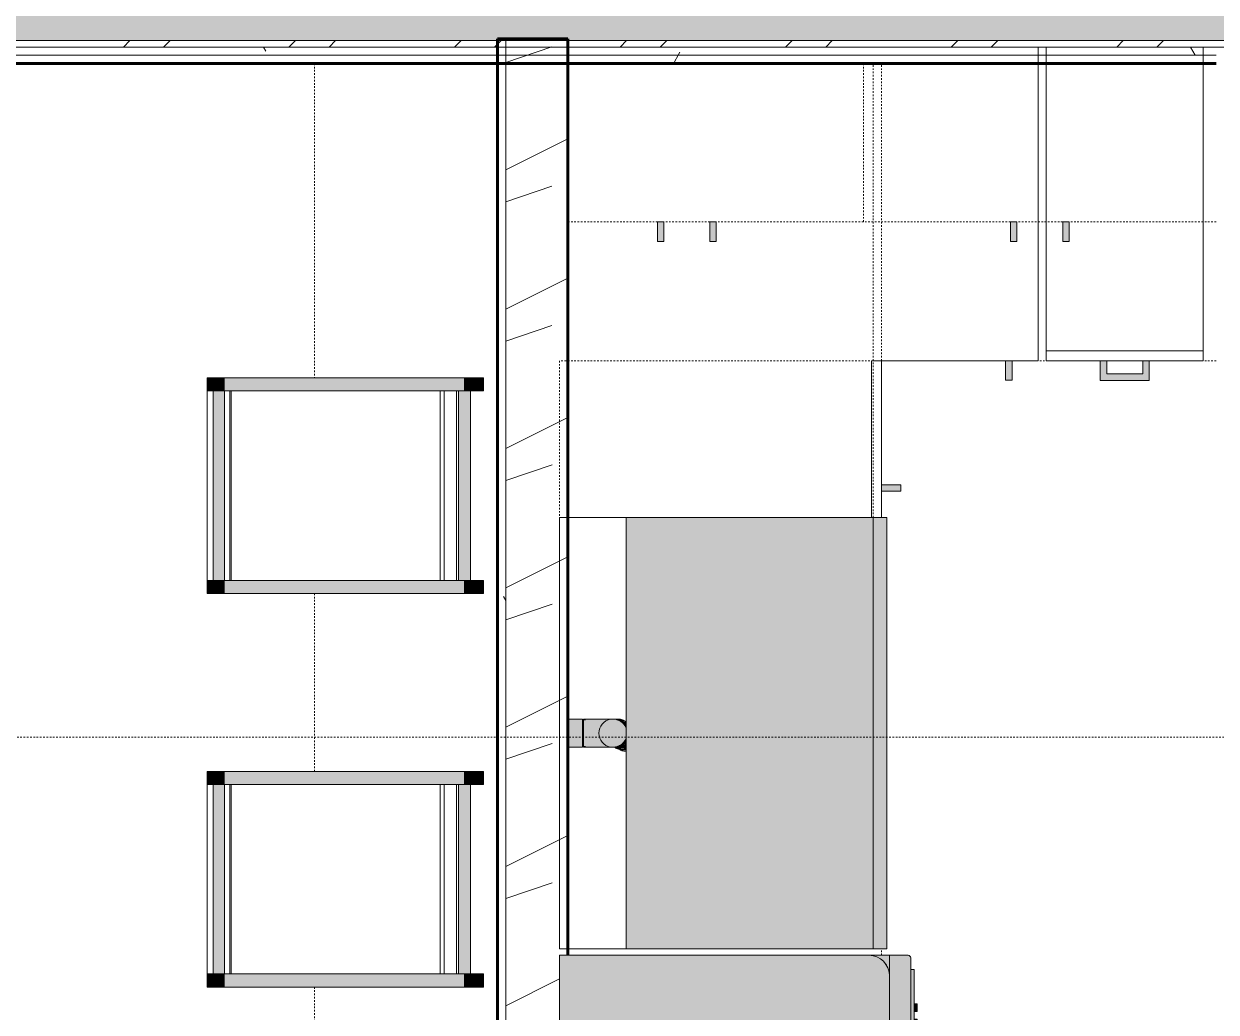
# Model space of a CAD drawing. Header units: inches. Extents: x -4169 to -1846, y 9706 to 12377.
# Drawn here: x -3646.6 to -3555.3, y 11049.3 to 11125 of the extents above; entities that cross this region are included whole.
import ezdxf

# ---------------------------------------------------------------- set-up
doc = ezdxf.new("R2010")
doc.units = ezdxf.units.IN
doc.header["$MEASUREMENT"] = 0
doc.linetypes.add('Aligning Line 1_8_', pattern=[0.25, 0.125, -0.125])
doc.linetypes.add('Dash', pattern=[0.25, 0.125, -0.125])
for name, color, linetype, lineweight in [('0-1', 7, 'Continuous', 5), ('0-2', 50, 'Continuous', 18), ('A-GENM-1', 11, 'Continuous', 9), ('A-GENM-2', 250, 'Continuous', 9), ('A-WALL', 113, 'Continuous', 18), ('A-WALL-4', 10, 'Continuous', 60), ('A-WALL-5', 50, 'Continuous', 18), ('A-WALL-PATT-1', 250, 'Continuous', 9), ('A-WALL-PATT-2', 253, 'Continuous', 9), ('A-WALL-PATT-4', 111, 'Continuous', 9), ('G-ANNO-SYMB', 111, 'Aligning Line 1_8_', 9), ('I-FURN-1', 250, 'Continuous', 9), ('I-FURN-2', 9, 'Continuous', 9), ('I-WALL-3', 2, 'Continuous', 60), ('P-SANR-FIXT-2', 250, 'Continuous', 9), ('P-SANR-FIXT-3', 55, 'Continuous', 9), ('Q-CASE-1', 9, 'Continuous', 9), ('Q-CASE-3', 250, 'Continuous', 9), ('Q-CASE-4', 250, 'Dash', 9), ('Q-CASE-5', 254, 'Continuous', 9), ('Q-CASE-HDLN-1', 250, 'Dash', 9), ('Q-SPCQ-1', 250, 'Continuous', 9), ('Q-SPCQ-2', 55, 'Continuous', 9)]:
    doc.layers.add(name, color=color, linetype=linetype, lineweight=lineweight)
pattern_1 = [(0, (0, 0), (20.48, 5.12), [0.845, -14.515, 0.845, -14.515, -81.92]), (0, (0, 0), (20.48, 5.12), [-30.72, 0.845, -29.875, 0.845, -14.515, -35.84]), (0, (0, 0), (20.48, 5.12), [-76.8, 0.845, -9.395, 0.845, -24.755]), (120, (7.68, 2.56), (-14.67405, 15.1762003), [0.845, -14.515, 0.845, -14.515, -81.92]), (120, (7.68, 2.56), (-14.67405, 15.1762003), [-30.72, 0.845, -29.875, 0.845, -14.515, -35.84]), (120, (7.68, 2.56), (-14.67405, 15.1762003), [-76.8, 0.845, -9.395, 0.845, -24.755]), (240, (10.24, 12.8), (-5.80595, -20.2962003), [0.845, -14.515, 0.845, -14.515, -81.92]), (240, (10.24, 12.8), (-5.80595, -20.2962003), [-30.72, 0.845, -29.875, 0.845, -14.515, -35.84]), (240, (10.24, 12.8), (-5.80595, -20.2962003), [-76.8, 0.845, -9.395, 0.845, -24.755])]

# ---------------------------------------------------------------- blocks, each defined once
blk = doc.blocks.new('OD_CW_Countertop - OD_CW_Countertop-2605733-ENLARGED RCP - 2ND FLOOR PLAN')
at = {"layer": 'Q-CASE-HDLN-1'}
for p, q in [((0.738, 24), (0.738, -19.375)), ((14.111, 24), (0.738, 24)), ((43.233, 24), (30.611, 24)), ((73.354, 24), (59.733, 24)), ((113.913, 24), (89.854, 24)), ((0.738, -19.375), (10.288, -19.375)), ((10.787, -19.375), (13.538, -19.375)), ((14.038, -19.375), (21.663, -19.375)), ((45.663, -19.375), (46.163, -19.375)), ((79.163, -19.375), (81.174, -19.375)), ((81.663, -19.375), (113.913, -19.375))]:
    blk.add_line(p, q, dxfattribs=at)
blk = doc.blocks.new('OD_CW_Countertop - OD_CW_Countertop-2386725-ENLARGED RCP - 2ND FLOOR PLAN')
at = {"layer": 'Q-CASE-HDLN-1'}
for p, q in [((0.738, -22.75), (0.738, 0)), ((0.738, 0), (10.238, 0)), ((10.726, 0), (14.113, 0)), ((44.113, 0), (49.238, 0)), ((49.737, 0), (52.488, 0)), ((52.988, 0), (59.738, 0)), ((60.226, 0), (70.363, 0)), ((70.363, 0), (70.363, -22.75))]:
    blk.add_line(p, q, dxfattribs=at)
blk = doc.blocks.new('Dishwasher_15404 - 34_ counter-547918-ENLARGED RCP - 2ND FLOOR PLAN')
at = {"layer": 'Q-SPCQ-2'}
for points in [[(0, 0), (23.675, 0), (24.083, 0.054), (24.463, 0.211), (24.833, 0.519), (25.039, 0.787), (25.196, 1.167), (25.25, 1.575), (25.25, 22.425), (25.167, 22.905), (24.982, 23.287), (24.74, 23.576), (24.463, 23.789), (24.083, 23.946), (23.675, 24), (0, 24), (0, 3.668)], [(25.25, 0), (26.729, 0.007), (26.817, 0.058), (26.875, 0.197), (26.853, 23.856), (26.817, 23.942), (26.678, 24), (25.25, 24), (25.25, 0.424)], [(27.125, 21.391), (27.125, 22.907), (26.875, 22.907), (26.875, 21.391)], [(26.875, 20.186), (27.125, 20.186), (27.125, 21.391), (26.875, 21.391), (26.875, 20.222)], [(27.125, 3.814), (27.125, 20.186), (26.875, 20.186), (26.875, 3.814)], [(27.125, 19.693), (27.375, 19.693), (27.375, 20.284), (27.125, 20.284), (27.125, 20.186)], [(27.375, 18.512), (27.375, 19.103), (27.125, 19.103), (27.125, 18.512)], [(27.375, 17.331), (27.375, 17.922), (27.125, 17.922), (27.125, 17.331)], [(27.375, 16.15), (27.375, 16.741), (27.125, 16.741), (27.125, 16.15)], [(27.375, 5.808), (27.375, 6.793), (27.125, 6.793), (27.125, 5.808)], [(27.125, 4.824), (27.375, 4.824), (27.375, 5.808), (27.125, 5.808), (27.125, 4.858)], [(26.875, 2.609), (27.125, 2.609), (27.125, 3.814), (26.875, 3.814), (26.875, 2.63)], [(27.125, 1.093), (27.125, 2.609), (26.875, 2.609), (26.875, 1.093)]]:
    blk.add_hatch(color=256, dxfattribs=at).paths.add_polyline_path(points, flags=0)
h = blk.add_hatch(color=256, dxfattribs=at)
h.paths.add_polyline_path([(24.74, 0), (25.25, 0), (25.25, 1.575), (25.196, 1.167), (24.962, 0.667), (24.74, 0.424), (24.463, 0.211), (24.083, 0.054), (23.675, 0), (24.566, 0)], flags=0)
h.paths.add_polyline_path([(25.25, 22.425), (25.25, 24), (23.675, 24), (24.083, 23.946), (24.479, 23.776), (24.833, 23.481), (25.039, 23.213), (25.217, 22.746)], flags=0)
h = blk.add_hatch(color=256, dxfattribs=at)
h.paths.add_polyline_path([(25.065, 0.851), (25.12, 0.947), (25.085, 0.898)], flags=0)
h.paths.add_polyline_path([(25.201, 1.205), (25.217, 1.254), (25.205, 1.233)], flags=0)
h.paths.add_polyline_path([(25.004, 23.258), (24.962, 23.333), (24.982, 23.287)], flags=0)
at = {"layer": 'Q-SPCQ-1'}
for p, q in [((0, 24), (23.675, 24)), ((0, 0), (0, 24)), ((23.675, 24), (25.25, 24)), ((25.25, 24), (26.678, 24)), ((25.25, 24), (25.25, 22.425)), ((26.875, 23.803), (26.875, 0.197)), ((26.875, 22.907), (27.125, 22.907)), ((27.125, 21.391), (27.125, 22.907)), ((25.25, 22.425), (25.25, 1.575)), ((27.125, 20.186), (27.125, 21.391)), ((27.125, 20.284), (27.375, 20.284)), ((27.125, 3.814), (27.125, 20.186)), ((27.375, 19.693), (27.375, 20.284)), ((27.125, 19.693), (27.375, 19.693)), ((27.125, 19.103), (27.375, 19.103)), ((27.125, 18.512), (27.375, 18.512)), ((27.375, 18.512), (27.375, 19.103)), ((27.125, 17.922), (27.375, 17.922)), ((27.375, 17.331), (27.375, 17.922)), ((27.125, 17.331), (27.375, 17.331)), ((27.125, 16.741), (27.375, 16.741)), ((27.375, 16.15), (27.375, 16.741)), ((27.125, 16.15), (27.375, 16.15)), ((27.125, 6.793), (27.375, 6.793)), ((27.375, 5.808), (27.375, 6.793)), ((27.375, 4.824), (27.375, 5.808)), ((27.375, 4.824), (27.125, 4.824)), ((27.125, 2.609), (27.125, 3.814)), ((27.125, 1.093), (27.125, 2.609)), ((25.25, 1.575), (25.25, 0)), ((26.875, 1.093), (27.125, 1.093)), ((23.675, 0), (0, 0)), ((25.25, 0), (23.675, 0)), ((26.678, 0), (25.25, 0))]:
    blk.add_line(p, q, dxfattribs=at)
for centre, radius, start, end in [((23.675, 22.425), 1.575, 360, 90), ((26.678, 23.803), 0.197, 360, 90), ((23.675, 22.425), 1.575, 32.07702, 42.33591), ((23.675, 22.425), 1.575, 17.81823, 27.52661), ((23.675, 22.425), 1.575, 360, 13.64245), ((23.675, 1.575), 1.575, 270, 360), ((23.675, 1.575), 1.575, 332.47339, 342.18177), ((23.675, 1.575), 1.575, 346.35755, 360), ((23.675, 1.575), 1.575, 317.66409, 327.92298), ((26.678, 0.197), 0.197, 270, 360), ((26.678, 0.197), 0.197, 285, 345)]:
    blk.add_arc(centre, radius, start, end, dxfattribs=at)
blk = doc.blocks.new('Bar_Stool_6722_1_ - Bar_Stool_6722_1_-1229311-ENLARGED RCP - 2ND FLOOR PLAN')
at = {"layer": 'I-FURN-2'}
for points in [[(1, 20.135), (1, 21.133), (0, 21.133), (0, 20.135)], [(16.5, 21.133), (15.5, 21.133), (15.5, 20.135), (16.5, 20.135)], [(1, 20.135), (0, 20.135), (0, 19.692), (1, 19.692), (1, 19.886)], [(16.5, 19.692), (16.5, 20.135), (15.5, 20.135), (15.5, 19.692), (16, 19.692)], [(1, 19.692), (0, 19.692), (0, 1.299), (1, 1.299), (1, 17.827)], [(16.5, 19.692), (15.5, 19.692), (15.5, 1.299), (16.5, 1.299), (16.5, 17.827)], [(1, 1.299), (0, 1.299), (0, 0.75), (1, 0.754), (1, 0.941)], [(16.5, 0.754), (16.5, 1.299), (15.5, 1.299), (15.5, 0.75), (16.5, 0.75)], [(1, 0.46), (1, 0.75), (0, 0.75), (0, 0), (1, 0)], [(16.5, 0.46), (16.5, 0.75), (15.5, 0.75), (15.5, 0), (16.5, 0)]]:
    blk.add_hatch(color=256, dxfattribs=at).paths.add_polyline_path(points, flags=0)
h = blk.add_hatch(color=256, dxfattribs=at)
h.paths.add_polyline_path([(8.949, 20.135), (1, 20.135), (1, 19.223), (8.949, 19.223)], flags=0)
h.paths.add_polyline_path([(15.5, 20.135), (8.949, 20.135), (8.949, 19.223), (15.5, 19.223), (15.5, 19.692)], flags=0)
h = blk.add_hatch(color=256, dxfattribs=at)
h.paths.add_polyline_path([(8.949, 1.305), (1, 1.299), (1, 0.46), (8.949, 0.46), (8.949, 0.754)], flags=0)
h.paths.add_polyline_path([(15.5, 0.75), (15.5, 1.305), (8.949, 1.299), (8.949, 0.46), (15.5, 0.46)], flags=0)
at = {"layer": 'I-FURN-1'}
for p, q in [((1, 21.133), (0, 21.133)), ((0, 21.133), (0, 20.135)), ((1, 20.135), (1, 21.133)), ((16.5, 21.133), (15.5, 21.133)), ((15.5, 21.133), (15.5, 20.135)), ((16.5, 20.135), (16.5, 21.133)), ((0, 20.135), (0, 19.692)), ((0, 20.135), (1, 20.135)), ((15.5, 20.135), (1, 20.135)), ((1, 19.692), (1, 20.135)), ((15.5, 20.135), (15.5, 19.692)), ((15.5, 20.135), (16.5, 20.135)), ((16.5, 19.692), (16.5, 20.135)), ((0, 19.692), (0, 1.299)), ((0, 19.692), (1, 19.692)), ((1, 1.299), (1, 19.692)), ((1, 19.223), (15.5, 19.223)), ((15.5, 19.692), (15.5, 1.299)), ((15.5, 19.692), (16.5, 19.692)), ((16.5, 1.299), (16.5, 19.692)), ((1, 19.066), (15.5, 19.066)), ((1, 18.132), (15.5, 18.132)), ((1, 17.827), (15.5, 17.827)), ((1, 1.827), (15.5, 1.827)), ((0, 1.299), (1, 1.299)), ((0, 1.299), (0, 0.75)), ((1, 1.73), (15.5, 1.73)), ((15.5, 1.305), (1, 1.305)), ((1, 0.75), (1, 1.299)), ((15.5, 1.299), (16.5, 1.299)), ((15.5, 1.299), (15.5, 0.75)), ((16.5, 0.75), (16.5, 1.299)), ((0, 0.75), (0, 0)), ((0, 0.75), (1, 0.75)), ((1, 0), (1, 0.75)), ((1, 0.46), (15.5, 0.46)), ((15.5, 0.75), (15.5, 0)), ((15.5, 0.75), (16.5, 0.75)), ((16.5, 0), (15.5, 0)), ((16.5, 0), (16.5, 0.75)), ((1, 0), (0, 0)), ((1, 0), (15.5, 0))]:
    blk.add_line(p, q, dxfattribs=at)
blk = doc.blocks.new('300 Series Wall Hung Cabinet_302 - 27_ X 36_-2605031-ENLARGED RCP - 2ND FLOOR PLAN')
at = {"layer": 'Q-CASE-1'}
for points in [[(-2.25, 14.687), (-2.25, 13.188), (-1.762, 13.188), (-1.762, 14.687)], [(1.75, 14.687), (1.75, 13.188), (2.238, 13.188), (2.238, 14.687)]]:
    blk.add_hatch(color=256, dxfattribs=at).paths.add_polyline_path(points, flags=0)
at = {"layer": 'Q-CASE-3'}
for p, q in [((-1.762, 14.687), (-2.25, 14.687)), ((-2.25, 14.687), (-2.25, 13.188)), ((-1.762, 13.188), (-1.762, 14.687)), ((2.238, 14.687), (1.75, 14.687)), ((1.75, 14.687), (1.75, 13.188)), ((2.238, 13.188), (2.238, 14.687)), ((-2.25, 13.188), (-1.762, 13.188)), ((1.75, 13.188), (2.238, 13.188))]:
    blk.add_line(p, q, dxfattribs=at)
at = {"layer": 'Q-CASE-4'}
for p, q in [((-13.5, 13.188), (13.5, 13.188)), ((13.5, 13.188), (13.5, 1.063))]:
    blk.add_line(p, q, dxfattribs=at)
blk = doc.blocks.new('Base Cabinet 4 Drawer 254 - Base Cabinet 4 Drawer 254 12_-2556189-ENLARGED RCP - 2ND FLOOR PLAN')
at = {"layer": 'Q-CASE-5'}
blk.add_hatch(color=256, dxfattribs=at).paths.add_polyline_path([(1.387, -25.5), (2.613, -25.5), (2.613, -24), (2.113, -24), (2.113, -25.001), (-0.638, -25.001), (-0.638, -24), (-1.137, -24), (-1.137, -25.5)], flags=0)
at = {"layer": 'Q-CASE-3'}
for p, q in [((-5.262, -23.25), (-5.262, 0)), ((-5.262, 0), (6.738, 0)), ((6.738, 0), (6.738, -23.25)), ((-5.262, -23.25), (-5.262, -24)), ((6.738, -23.25), (-5.262, -23.25)), ((6.738, -24), (6.738, -23.25)), ((-5.262, -24), (6.738, -24)), ((-0.638, -24), (-1.137, -24)), ((-1.137, -25.5), (-1.137, -24)), ((-0.638, -25.001), (-0.638, -24)), ((2.113, -25.001), (2.113, -24)), ((2.113, -24), (2.613, -24)), ((2.613, -24), (2.613, -25.5)), ((2.613, -25.5), (-1.137, -25.5)), ((-0.638, -25.001), (2.113, -25.001))]:
    blk.add_line(p, q, dxfattribs=at)
blk = doc.blocks.new('Vanity Cabinet-Double Door - 33_-2164608-ENLARGED RCP - 2ND FLOOR PLAN')
at = {"layer": 'Q-CASE-3'}
for p, q in [((-15.762, -24), (-15.762, 0)), ((-15.762, 0), (17.238, 0)), ((17.238, 0), (17.238, -24)), ((17.238, -24), (-15.762, -24))]:
    blk.add_line(p, q, dxfattribs=at)
blk = doc.blocks.new('Base Cabinet-Single Door - 12_-2213366-ENLARGED RCP - 2ND FLOOR PLAN')
at = {"layer": 'Q-CASE-4'}
for p, q in [((-5.262, 24), (-5.262, 0)), ((6.738, 24), (-5.262, 24)), ((6.738, 0), (6.738, 24)), ((-5.262, 0), (6.738, 0))]:
    blk.add_line(p, q, dxfattribs=at)
blk = doc.blocks.new('kitchen_faucet_14143 - kitchen_faucet_14143-V58-ENLARGED RCP - 2ND FLOOR PLAN')
at = {"layer": 'A-GENM-1'}
for points in [[(-0.667, 1.327), (-1.009, 1.327), (-0.982, 1.209), (-0.531, 1.209), (-0.635, 1.299)], [(-0.39, 1.209), (-1.009, 1.182), (-1.004, 0.963), (-0.895, 1.021), (-0.246, 1.05), (-0.212, 1.055), (-0.38, 1.2)], [(0, 1.083), (-0.371, 1.008), (-0.609, 0.886), (-0.794, 0.729), (-0.981, 0.438), (-1.009, 0.295), (-0.983, -0.432), (-0.899, -0.592), (-0.766, -0.766), (-0.541, -0.938), (-0.28, -1.046), (0, -1.083), (0.317, -1.031), (0.601, -0.892), (0.829, -0.684), (0.948, -0.517), (1.046, -0.28), (1.083, 0), (1.046, 0.28), (0.871, 0.628), (0.684, 0.828), (0.485, 0.961), (0.249, 1.05)], [(-0.541, 1.03), (-0.72, 1.001), (-1.009, 0.765), (-0.982, 0.65), (-0.821, 0.817), (-0.705, 0.911), (-0.533, 1.03)], [(-0.794, 0.963), (-1.009, 0.79), (-0.998, 0.774), (-0.795, 0.96)], [(-0.795, 1.021), (-0.967, 0.992), (-0.864, 0.917), (-0.775, 1.007), (-0.794, 1.021)], [(-0.626, 0.963), (-0.844, 0.789), (-0.806, 0.793), (-0.626, 0.963)], [(-0.574, 0.963), (-0.802, 0.777), (-0.676, 0.881), (-0.576, 0.956)], [(-0.55, 0.963), (-0.772, 0.79), (-0.671, 0.864), (-0.554, 0.954), (-0.551, 0.961)], [(-0.571, 0.915), (-0.73, 0.807), (-0.648, 0.856), (-0.585, 0.904)], [(-0.364, 1.03), (-0.393, 1.005), (-0.363, 1.03)], [(2.003, 1.083), (0, 1.083), (0.28, 1.046), (0.609, 0.886), (0.766, 0.766), (0.948, 0.517), (1.046, 0.28), (1.083, 0), (1.008, -0.371), (0.938, -0.541), (0.766, -0.766), (0.541, -0.938), (0.28, -1.046), (0, -1.083), (2.264, -1.083), (2.264, 1.083)], [(2.264, 1.024), (2.264, -1.024), (2.342, -1.024), (2.342, 1.024)], [(2.342, 1.083), (2.342, -1.083), (3.445, -1.083), (3.445, 1.083)], [(-1.009, -0.611), (-0.998, -0.774), (-0.665, -1.03), (-0.543, -1.008), (-1.008, -0.614)], [(-1.009, -0.765), (-0.986, -0.851), (-0.949, -0.833), (-1.008, -0.766)], [(-0.977, -0.591), (-1.008, -0.603), (-0.962, -0.666), (-0.474, -1.03), (-0.491, -1.007), (-0.966, -0.591)], [(-0.959, -0.591), (-0.962, -0.6), (-0.952, -0.616)], [(-0.945, -0.591), (-0.899, -0.663), (-0.93, -0.602), (-0.939, -0.591)], [(-0.903, -0.591), (-0.925, -0.618), (-0.883, -0.664), (-0.886, -0.627), (-0.9, -0.591)], [(-0.896, -0.596), (-0.87, -0.647), (-0.894, -0.599)]]:
    blk.add_hatch(color=256, dxfattribs=at).paths.add_polyline_path(points, flags=0)
h = blk.add_hatch(color=256, dxfattribs=at)
h.paths.add_polyline_path([(-0.508, 1.03), (-0.547, 1.004), (-0.558, 0.958), (-0.492, 1.03)], flags=0)
h.paths.add_polyline_path([(-0.751, 0.838), (-1.009, 0.591), (-0.956, 0.602), (-0.917, 0.66), (-0.768, 0.818), (-0.755, 0.833)], flags=0)
h = blk.add_hatch(color=256, dxfattribs=at)
h.paths.add_polyline_path([(-0.449, 1.03), (-0.492, 1.006), (-0.448, 1.03)], flags=0)
h.paths.add_polyline_path([(-0.804, 0.752), (-0.958, 0.591), (-0.938, 0.617), (-0.899, 0.663), (-0.806, 0.75)], flags=0)
h = blk.add_hatch(color=256, dxfattribs=at)
h.paths.add_polyline_path([(-0.441, 1.03), (-0.476, 0.965), (-0.421, 1.018), (-0.43, 1.03)], flags=0)
h.paths.add_polyline_path([(-0.759, 0.775), (-0.943, 0.591), (-0.926, 0.617), (-0.883, 0.664), (-0.771, 0.762)], flags=0)
h = blk.add_hatch(color=256, dxfattribs=at)
h.paths.add_polyline_path([(-0.402, 1.03), (-0.434, 1.002), (-0.409, 0.993), (-0.375, 1.03)], flags=0)
h.paths.add_polyline_path([(-0.785, 0.741), (-0.932, 0.591), (-0.896, 0.596), (-0.852, 0.66), (-0.785, 0.74)], flags=0)
h = blk.add_hatch(color=256, dxfattribs=at)
h.paths.add_polyline_path([(-1.009, 0.591), (-0.981, 0.438), (-0.938, 0.591), (-0.994, 0.591)], flags=0)
h.paths.add_polyline_path([(-1.009, -0.369), (-1.009, -0.591), (-0.915, -0.57), (-0.95, -0.511), (-1.008, -0.371)], flags=0)
h = blk.add_hatch(color=256, dxfattribs=at)
h.paths.add_polyline_path([(-0.946, -0.591), (-0.952, -0.616), (-0.92, -0.658), (-0.938, -0.615), (-0.945, -0.591)], flags=0)
h.paths.add_polyline_path([(-0.564, -0.931), (-0.509, -0.993), (-0.549, -0.944)], flags=0)
at = {"layer": 'A-GENM-2'}
for p, q in [((-1.018, 1.348), (-0.991, 1.326)), ((-0.413, 0.992), (-0.375, 1.008)), ((-0.055, 1.083), (-0.014, 1.082)), ((-0.041, 1.083), (0, 1.082)), ((0, 1.083), (2.264, 1.083)), ((2.101, 1.024), (2.342, 1.024)), ((2.264, -1.083), (2.264, 1.083)), ((2.342, 1.083), (3.445, 1.083)), ((2.342, 1.083), (2.342, -1.083)), ((3.445, -1.083), (3.445, 1.083)), ((-1.009, 0.591), (-0.9, 0.591)), ((-0.9, -0.591), (-1.009, -0.591)), ((-0.364, -1.013), (-0.395, -0.999)), ((2.264, -1.083), (0, -1.083)), ((2.342, -1.024), (2.101, -1.024)), ((3.445, -1.083), (2.342, -1.083))]:
    blk.add_line(p, q, dxfattribs=at)
at = {"layer": 'A-GENM-2', "flags": 128}
for points in [[(-0.688, 1.065), (-0.718, 1.064), (-0.749, 1.062), (-0.78, 1.059), (-0.81, 1.054), (-0.84, 1.048), (-0.87, 1.04), (-0.9, 1.031), (-0.929, 1.021), (-0.958, 1.01), (-0.987, 0.997), (-1.015, 0.983)], [(-1.008, 1.375), (-0.973, 1.378), (-0.937, 1.38), (-0.927, 1.38)], [(-1.008, 1.202), (-0.971, 1.215), (-0.933, 1.227), (-0.894, 1.237), (-0.856, 1.246), (-0.817, 1.252), (-0.777, 1.257), (-0.738, 1.26), (-0.699, 1.262), (-0.688, 1.262)], [(-1.003, 0.642), (-0.979, 0.676), (-0.955, 0.71), (-0.928, 0.742), (-0.901, 0.773), (-0.873, 0.802), (-0.843, 0.831), (-0.813, 0.858), (-0.781, 0.884), (-0.749, 0.908), (-0.716, 0.931), (-0.682, 0.952), (-0.647, 0.972), (-0.611, 0.991), (-0.575, 1.008), (-0.538, 1.023), (-0.5, 1.036), (-0.463, 1.048), (-0.424, 1.058), (-0.385, 1.067), (-0.346, 1.073), (-0.307, 1.078), (-0.268, 1.081), (-0.228, 1.083), (-0.218, 1.083)], [(-0.981, 0.858), (-0.95, 0.884), (-0.918, 0.908), (-0.884, 0.931), (-0.85, 0.952), (-0.815, 0.972), (-0.78, 0.991), (-0.743, 1.008), (-0.706, 1.023), (-0.669, 1.036), (-0.631, 1.048), (-0.593, 1.058), (-0.554, 1.067), (-0.515, 1.073), (-0.476, 1.078), (-0.436, 1.081), (-0.397, 1.083), (-0.386, 1.083)], [(-0.973, 0.607), (-0.951, 0.642), (-0.927, 0.676), (-0.902, 0.71), (-0.876, 0.742), (-0.849, 0.773), (-0.821, 0.802), (-0.791, 0.831), (-0.761, 0.858), (-0.729, 0.884), (-0.697, 0.908), (-0.664, 0.931), (-0.629, 0.952), (-0.595, 0.972), (-0.559, 0.991), (-0.523, 1.008), (-0.486, 1.023), (-0.448, 1.036), (-0.41, 1.048), (-0.372, 1.058), (-0.333, 1.067), (-0.294, 1.073), (-0.255, 1.078), (-0.216, 1.081), (-0.176, 1.083), (-0.166, 1.083)], [(-0.968, 1.001), (-0.952, 0.974), (-0.936, 0.947), (-0.922, 0.918), (-0.908, 0.888)], [(-0.958, 0.608), (-0.935, 0.643), (-0.911, 0.677), (-0.886, 0.71), (-0.859, 0.742), (-0.831, 0.773), (-0.803, 0.803), (-0.773, 0.831), (-0.742, 0.858), (-0.71, 0.884), (-0.677, 0.909), (-0.643, 0.931), (-0.608, 0.953), (-0.573, 0.973), (-0.537, 0.991), (-0.5, 1.008), (-0.463, 1.023), (-0.425, 1.036), (-0.386, 1.048), (-0.347, 1.058), (-0.308, 1.067), (-0.268, 1.073), (-0.229, 1.078), (-0.189, 1.081), (-0.149, 1.083), (-0.138, 1.083)], [(-0.943, 0.609), (-0.919, 0.644), (-0.894, 0.678), (-0.868, 0.712), (-0.84, 0.744), (-0.812, 0.774), (-0.782, 0.804), (-0.751, 0.833), (-0.719, 0.86), (-0.686, 0.885), (-0.652, 0.909), (-0.617, 0.932), (-0.581, 0.954), (-0.545, 0.973), (-0.507, 0.992), (-0.469, 1.008), (-0.431, 1.023), (-0.392, 1.037), (-0.352, 1.048), (-0.312, 1.058), (-0.272, 1.067), (-0.231, 1.073), (-0.19, 1.078), (-0.149, 1.081), (-0.108, 1.083), (-0.097, 1.083)], [(-0.927, 1.38), (-0.892, 1.379), (-0.856, 1.376), (-0.821, 1.372), (-0.786, 1.365), (-0.751, 1.357), (-0.716, 1.347), (-0.682, 1.335), (-0.648, 1.322), (-0.615, 1.307), (-0.583, 1.29), (-0.551, 1.272), (-0.519, 1.252), (-0.489, 1.231)], [(-0.911, 0.676), (-0.887, 0.71), (-0.86, 0.742), (-0.833, 0.773), (-0.805, 0.802), (-0.775, 0.831), (-0.745, 0.858), (-0.713, 0.884), (-0.681, 0.908), (-0.648, 0.931), (-0.614, 0.952), (-0.579, 0.972), (-0.543, 0.991), (-0.507, 1.008), (-0.474, 1.021)], [(-0.906, 0.609), (-0.882, 0.644), (-0.857, 0.679), (-0.831, 0.712), (-0.803, 0.744), (-0.774, 0.775), (-0.744, 0.804), (-0.713, 0.833), (-0.681, 0.86), (-0.647, 0.885), (-0.613, 0.91), (-0.578, 0.932), (-0.542, 0.954), (-0.505, 0.974), (-0.468, 0.992), (-0.43, 1.008), (-0.391, 1.023), (-0.352, 1.037), (-0.312, 1.048), (-0.272, 1.058), (-0.231, 1.067), (-0.19, 1.073), (-0.149, 1.078), (-0.108, 1.081), (-0.066, 1.083), (-0.055, 1.083)], [(-0.899, 0.598), (-0.892, 0.609), (-0.868, 0.644), (-0.843, 0.679), (-0.817, 0.712), (-0.789, 0.744), (-0.76, 0.775), (-0.73, 0.804), (-0.699, 0.833), (-0.667, 0.86), (-0.634, 0.885), (-0.599, 0.91), (-0.564, 0.932), (-0.528, 0.954), (-0.492, 0.974), (-0.454, 0.992), (-0.416, 1.008), (-0.377, 1.023), (-0.338, 1.037), (-0.298, 1.048), (-0.258, 1.058), (-0.217, 1.067), (-0.176, 1.073), (-0.135, 1.078), (-0.094, 1.081), (-0.053, 1.083), (-0.041, 1.083)], [(-0.899, 0.603), (-0.894, 0.611), (-0.868, 0.647), (-0.842, 0.681), (-0.814, 0.714), (-0.785, 0.746), (-0.754, 0.777), (-0.723, 0.806), (-0.69, 0.834), (-0.656, 0.861), (-0.621, 0.887), (-0.585, 0.911), (-0.548, 0.934), (-0.51, 0.955), (-0.472, 0.975), (-0.432, 0.993), (-0.392, 1.009), (-0.352, 1.024), (-0.31, 1.037)], [(-0.899, 0.603), (-0.894, 0.611), (-0.868, 0.647), (-0.842, 0.681), (-0.814, 0.714), (-0.785, 0.746), (-0.754, 0.777), (-0.723, 0.806), (-0.69, 0.834), (-0.656, 0.861), (-0.621, 0.887), (-0.585, 0.911), (-0.548, 0.934), (-0.51, 0.955), (-0.472, 0.975), (-0.432, 0.993), (-0.392, 1.009), (-0.352, 1.024), (-0.31, 1.037)], [(-0.899, 0.603), (-0.894, 0.611), (-0.868, 0.647), (-0.842, 0.681), (-0.814, 0.714), (-0.785, 0.746), (-0.754, 0.777), (-0.723, 0.806), (-0.69, 0.834), (-0.656, 0.861), (-0.621, 0.887), (-0.585, 0.911), (-0.548, 0.934), (-0.51, 0.955), (-0.472, 0.975), (-0.432, 0.993), (-0.392, 1.009), (-0.352, 1.024), (-0.31, 1.037)], [(-0.899, 0.603), (-0.894, 0.611), (-0.868, 0.647), (-0.842, 0.681), (-0.814, 0.714), (-0.785, 0.746), (-0.754, 0.777), (-0.723, 0.806), (-0.69, 0.834), (-0.656, 0.861), (-0.621, 0.887), (-0.585, 0.911), (-0.548, 0.934), (-0.51, 0.955), (-0.472, 0.975), (-0.432, 0.993), (-0.392, 1.009), (-0.352, 1.024), (-0.31, 1.037)], [(-0.899, 0.603), (-0.894, 0.611), (-0.868, 0.647), (-0.842, 0.681), (-0.814, 0.714), (-0.785, 0.746), (-0.754, 0.777), (-0.723, 0.806), (-0.69, 0.834), (-0.656, 0.861), (-0.621, 0.887), (-0.585, 0.911), (-0.548, 0.934), (-0.51, 0.955), (-0.472, 0.975), (-0.432, 0.993), (-0.392, 1.009), (-0.352, 1.024), (-0.31, 1.037)], [(-0.899, 0.603), (-0.894, 0.611), (-0.868, 0.647), (-0.842, 0.681), (-0.814, 0.714), (-0.785, 0.746), (-0.754, 0.777), (-0.723, 0.806), (-0.69, 0.834), (-0.656, 0.861), (-0.621, 0.887), (-0.585, 0.911), (-0.548, 0.934), (-0.51, 0.955), (-0.472, 0.975), (-0.432, 0.993), (-0.392, 1.009), (-0.352, 1.024), (-0.31, 1.037)], [(-0.688, 1.262), (-0.648, 1.261), (-0.609, 1.258), (-0.57, 1.254), (-0.531, 1.248), (-0.492, 1.24), (-0.453, 1.23), (-0.415, 1.219), (-0.378, 1.206), (-0.341, 1.191), (-0.304, 1.175), (-0.268, 1.157), (-0.233, 1.137), (-0.199, 1.116), (-0.165, 1.093), (-0.133, 1.069)], [(-0.497, 1.038), (-0.527, 1.046), (-0.557, 1.052), (-0.588, 1.058), (-0.618, 1.061), (-0.649, 1.064), (-0.68, 1.065), (-0.688, 1.065)], [(-0.432, 1.036), (-0.395, 1.048), (-0.356, 1.058), (-0.317, 1.067), (-0.278, 1.073), (-0.239, 1.078), (-0.2, 1.081), (-0.16, 1.083), (-0.15, 1.083)], [(-0.386, 1.083), (-0.347, 1.082), (-0.307, 1.079), (-0.268, 1.075), (-0.229, 1.069), (-0.19, 1.061)], [(-0.269, 1.049), (-0.227, 1.059), (-0.184, 1.067), (-0.141, 1.073), (-0.098, 1.078), (-0.055, 1.081), (-0.012, 1.083)], [(-0.269, 1.049), (-0.227, 1.059), (-0.184, 1.067), (-0.141, 1.073), (-0.098, 1.078), (-0.055, 1.081), (-0.012, 1.083)], [(-0.269, 1.049), (-0.227, 1.059), (-0.184, 1.067), (-0.141, 1.073), (-0.098, 1.078), (-0.055, 1.081), (-0.012, 1.083)], [(-0.269, 1.049), (-0.227, 1.059), (-0.184, 1.067), (-0.141, 1.073), (-0.098, 1.078), (-0.055, 1.081), (-0.012, 1.083)], [(-0.269, 1.049), (-0.227, 1.059), (-0.184, 1.067), (-0.141, 1.073), (-0.098, 1.078), (-0.055, 1.081), (-0.012, 1.083)], [(-0.269, 1.049), (-0.227, 1.059), (-0.184, 1.067), (-0.141, 1.073), (-0.098, 1.078), (-0.055, 1.081), (-0.012, 1.083)], [(-0.253, 1.049), (-0.216, 1.058), (-0.176, 1.067), (-0.135, 1.073), (-0.094, 1.078), (-0.053, 1.081), (-0.011, 1.083)], [(-0.218, 1.083), (-0.178, 1.082), (-0.139, 1.079), (-0.099, 1.075)], [(-0.166, 1.083), (-0.126, 1.082), (-0.087, 1.079), (-0.054, 1.076)], [(-0.15, 1.083), (-0.11, 1.082), (-0.071, 1.079)], [(-0.138, 1.083), (-0.098, 1.082), (-0.058, 1.079)], [(-0.097, 1.083), (-0.055, 1.082), (-0.023, 1.08)], [(-0.386, -1.083), (-0.426, -1.082), (-0.465, -1.079), (-0.504, -1.075), (-0.543, -1.069), (-0.582, -1.061), (-0.621, -1.051), (-0.659, -1.04), (-0.696, -1.027), (-0.733, -1.012), (-0.77, -0.995), (-0.806, -0.978), (-0.841, -0.958), (-0.875, -0.937), (-0.909, -0.914), (-0.941, -0.89), (-0.973, -0.865), (-1.004, -0.838)], [(-0.922, -0.872), (-0.96, -0.861), (-0.998, -0.848)], [(-0.218, -1.083), (-0.257, -1.082), (-0.297, -1.079), (-0.336, -1.075), (-0.375, -1.069), (-0.414, -1.061), (-0.452, -1.051), (-0.49, -1.04), (-0.528, -1.027), (-0.565, -1.012), (-0.601, -0.995), (-0.637, -0.978), (-0.672, -0.958), (-0.707, -0.937), (-0.74, -0.914), (-0.773, -0.89), (-0.805, -0.865), (-0.835, -0.838), (-0.865, -0.81), (-0.894, -0.781), (-0.921, -0.75), (-0.948, -0.718), (-0.973, -0.685), (-0.997, -0.652)], [(-0.166, -1.083), (-0.205, -1.082), (-0.244, -1.079), (-0.284, -1.075), (-0.323, -1.069), (-0.362, -1.061), (-0.4, -1.051), (-0.438, -1.04), (-0.476, -1.027), (-0.513, -1.012), (-0.549, -0.995), (-0.585, -0.978), (-0.62, -0.958), (-0.654, -0.937), (-0.688, -0.914), (-0.721, -0.89), (-0.752, -0.865), (-0.783, -0.838), (-0.813, -0.81), (-0.842, -0.781), (-0.869, -0.75), (-0.895, -0.718), (-0.921, -0.685), (-0.945, -0.652), (-0.967, -0.617)], [(-0.138, -1.083), (-0.178, -1.082), (-0.218, -1.079), (-0.258, -1.075), (-0.297, -1.069), (-0.337, -1.061), (-0.376, -1.051), (-0.414, -1.04), (-0.452, -1.027), (-0.49, -1.012), (-0.527, -0.996), (-0.563, -0.978), (-0.599, -0.958), (-0.634, -0.937), (-0.668, -0.915), (-0.701, -0.891), (-0.733, -0.866), (-0.764, -0.839), (-0.795, -0.811), (-0.824, -0.781), (-0.852, -0.751), (-0.879, -0.719), (-0.904, -0.686), (-0.929, -0.652), (-0.952, -0.617)], [(-0.097, -1.083), (-0.138, -1.082), (-0.179, -1.079), (-0.22, -1.075), (-0.261, -1.069), (-0.301, -1.061), (-0.341, -1.051), (-0.381, -1.04), (-0.42, -1.027), (-0.459, -1.013), (-0.497, -0.996), (-0.535, -0.979), (-0.571, -0.959), (-0.607, -0.938), (-0.642, -0.916), (-0.677, -0.892), (-0.71, -0.867), (-0.742, -0.84), (-0.774, -0.812), (-0.804, -0.783), (-0.833, -0.752), (-0.861, -0.72), (-0.887, -0.687), (-0.912, -0.654), (-0.936, -0.619)], [(-0.497, -1.012), (-0.533, -0.995), (-0.569, -0.978), (-0.604, -0.958), (-0.639, -0.937), (-0.672, -0.914), (-0.705, -0.89), (-0.737, -0.865), (-0.767, -0.838), (-0.797, -0.81), (-0.826, -0.781), (-0.853, -0.75), (-0.88, -0.718), (-0.905, -0.685), (-0.929, -0.652)], [(0.012, -1.083), (-0.032, -1.082), (-0.075, -1.08), (-0.118, -1.076), (-0.161, -1.071), (-0.204, -1.063), (-0.246, -1.054), (-0.288, -1.044), (-0.329, -1.031), (-0.37, -1.017), (-0.411, -1.002), (-0.451, -0.984), (-0.49, -0.966), (-0.528, -0.945), (-0.565, -0.923), (-0.602, -0.9), (-0.637, -0.875), (-0.672, -0.849), (-0.705, -0.822), (-0.737, -0.793), (-0.768, -0.763), (-0.798, -0.731), (-0.827, -0.699), (-0.854, -0.665), (-0.88, -0.63), (-0.905, -0.595)], [(0.012, -1.083), (-0.032, -1.082), (-0.075, -1.08), (-0.118, -1.076), (-0.161, -1.071), (-0.204, -1.063), (-0.246, -1.054), (-0.288, -1.044), (-0.329, -1.031), (-0.37, -1.017), (-0.411, -1.002), (-0.451, -0.984), (-0.49, -0.966), (-0.528, -0.945), (-0.565, -0.923), (-0.602, -0.9), (-0.637, -0.875), (-0.672, -0.849), (-0.705, -0.822), (-0.737, -0.793), (-0.768, -0.763), (-0.798, -0.731), (-0.827, -0.699), (-0.854, -0.665), (-0.88, -0.63), (-0.905, -0.595)], [(0.012, -1.083), (-0.032, -1.082), (-0.075, -1.08), (-0.118, -1.076), (-0.161, -1.071), (-0.204, -1.063), (-0.246, -1.054), (-0.288, -1.044), (-0.329, -1.031), (-0.37, -1.017), (-0.411, -1.002), (-0.451, -0.984), (-0.49, -0.966), (-0.528, -0.945), (-0.565, -0.923), (-0.602, -0.9), (-0.637, -0.875), (-0.672, -0.849), (-0.705, -0.822), (-0.737, -0.793), (-0.768, -0.763), (-0.798, -0.731), (-0.827, -0.699), (-0.854, -0.665), (-0.88, -0.63), (-0.905, -0.595)], [(0.012, -1.083), (-0.032, -1.082), (-0.075, -1.08), (-0.118, -1.076), (-0.161, -1.071), (-0.204, -1.063), (-0.246, -1.054), (-0.288, -1.044), (-0.329, -1.031), (-0.37, -1.017), (-0.411, -1.002), (-0.451, -0.984), (-0.49, -0.966), (-0.528, -0.945), (-0.565, -0.923), (-0.602, -0.9), (-0.637, -0.875), (-0.672, -0.849), (-0.705, -0.822), (-0.737, -0.793), (-0.768, -0.763), (-0.798, -0.731), (-0.827, -0.699), (-0.854, -0.665), (-0.88, -0.63), (-0.905, -0.595)], [(0.012, -1.083), (-0.032, -1.082), (-0.075, -1.08), (-0.118, -1.076), (-0.161, -1.071), (-0.204, -1.063), (-0.246, -1.054), (-0.288, -1.044), (-0.329, -1.031), (-0.37, -1.017), (-0.411, -1.002), (-0.451, -0.984), (-0.49, -0.966), (-0.528, -0.945), (-0.565, -0.923), (-0.602, -0.9), (-0.637, -0.875), (-0.672, -0.849), (-0.705, -0.822), (-0.737, -0.793), (-0.768, -0.763), (-0.798, -0.731), (-0.827, -0.699), (-0.854, -0.665), (-0.88, -0.63), (-0.905, -0.595)], [(0.012, -1.083), (-0.032, -1.082), (-0.075, -1.08), (-0.118, -1.076), (-0.161, -1.071), (-0.204, -1.063), (-0.246, -1.054), (-0.288, -1.044), (-0.329, -1.031), (-0.37, -1.017), (-0.411, -1.002), (-0.451, -0.984), (-0.49, -0.966), (-0.528, -0.945), (-0.565, -0.923), (-0.602, -0.9), (-0.637, -0.875), (-0.672, -0.849), (-0.705, -0.822), (-0.737, -0.793), (-0.768, -0.763), (-0.798, -0.731), (-0.827, -0.699), (-0.854, -0.665), (-0.88, -0.63), (-0.905, -0.595)], [(-0.055, -1.083), (-0.097, -1.082), (-0.138, -1.079), (-0.179, -1.075), (-0.22, -1.069), (-0.261, -1.061), (-0.301, -1.051), (-0.341, -1.04), (-0.38, -1.027), (-0.419, -1.013), (-0.458, -0.996), (-0.495, -0.979), (-0.532, -0.959), (-0.569, -0.938), (-0.604, -0.916), (-0.638, -0.892), (-0.672, -0.867), (-0.704, -0.84), (-0.736, -0.812), (-0.766, -0.783), (-0.795, -0.752), (-0.823, -0.721), (-0.85, -0.688), (-0.875, -0.654), (-0.9, -0.619)], [(-0.041, -1.083), (-0.083, -1.082), (-0.124, -1.079), (-0.165, -1.075), (-0.206, -1.069), (-0.247, -1.061), (-0.287, -1.051), (-0.327, -1.04), (-0.367, -1.027), (-0.406, -1.013), (-0.444, -0.996), (-0.482, -0.979), (-0.519, -0.959), (-0.555, -0.938), (-0.59, -0.916), (-0.625, -0.892), (-0.658, -0.867), (-0.691, -0.84), (-0.722, -0.812), (-0.752, -0.783), (-0.781, -0.752), (-0.809, -0.721), (-0.836, -0.688), (-0.862, -0.654), (-0.886, -0.619), (-0.899, -0.598)], [(-0.15, -1.083), (-0.189, -1.082), (-0.229, -1.079), (-0.268, -1.075), (-0.307, -1.069), (-0.346, -1.061), (-0.384, -1.051), (-0.422, -1.04), (-0.456, -1.028)], [(-0.182, -1.059), (-0.218, -1.067), (-0.257, -1.073), (-0.297, -1.078), (-0.336, -1.081), (-0.376, -1.083), (-0.386, -1.083)], [(0, -1.083), (-0.041, -1.082), (-0.083, -1.079), (-0.124, -1.075), (-0.165, -1.069), (-0.206, -1.061), (-0.246, -1.051)], [(-0.089, -1.073), (-0.128, -1.078), (-0.168, -1.081), (-0.207, -1.083), (-0.218, -1.083)], [(-0.076, -1.078), (-0.115, -1.081), (-0.155, -1.083), (-0.166, -1.083)], [(-0.06, -1.078), (-0.1, -1.081), (-0.139, -1.083), (-0.15, -1.083)], [(-0.047, -1.078), (-0.087, -1.081), (-0.127, -1.083), (-0.138, -1.083)], [(-0.044, -1.081), (-0.085, -1.083), (-0.097, -1.083)], [(-0.003, -1.081), (-0.044, -1.083), (-0.055, -1.083)], [(0, -1.082), (-0.03, -1.083), (-0.041, -1.083)]]:
    blk.add_lwpolyline(points, dxfattribs=at)
at = {"layer": 'A-GENM-2'}
for start, end in [(0, 159.90026), (200.21747, 0)]:
    blk.add_arc((0, 0), 1.083, start, end, dxfattribs=at)
blk = doc.blocks.new('Stainless Steel Farmhous Kitchen Sink - Stainless Steel Farmhous Kitchen Sink-2552578-ENLARGED RCP - 2ND FLOOR PLAN')
at = {"layer": 'P-SANR-FIXT-3'}
blk.add_hatch(color=256, dxfattribs=at).paths.add_polyline_path([(-15.615, 2.247), (0, 2.247), (0, 22.203), (-33, 22.203), (-33, 2.247), (-15.747, 2.247)], flags=0)
at = {"layer": 'P-SANR-FIXT-2'}
for p, q in [((-33, 22.203), (0, 22.203)), ((-33, 2.247), (-33, 22.203)), ((0, 22.203), (0, 2.247)), ((0, 2.247), (-33, 2.247))]:
    blk.add_line(p, q, dxfattribs=at)
blk = doc.blocks.new('Base Cabinet Corner 197 - Base Cabinet Corner 197-2569781-ENLARGED RCP - 2ND FLOOR PLAN')
at = {"layer": 'Q-CASE-5'}
for points in [[(0.734, 33.512), (2.233, 33.512), (2.233, 34), (0.734, 34)], [(10.238, 24.997), (10.238, 24), (10.726, 24), (10.726, 25.499), (10.238, 25.499), (10.238, 25.375)]]:
    blk.add_hatch(color=256, dxfattribs=at).paths.add_polyline_path(points, flags=0)
at = {"layer": 'Q-CASE-3'}
for p, q in [((0.738, 36), (-23.262, 36)), ((-23.262, 36), (-23.262, 0)), ((0.738, 23.25), (0.738, 36)), ((0.738, 24), (0.738, 36)), ((0.734, 34), (0.734, 33.512)), ((2.233, 34), (0.734, 34)), ((2.233, 33.512), (2.233, 34)), ((0.734, 33.512), (2.233, 33.512)), ((10.726, 25.499), (10.238, 25.499)), ((10.238, 25.499), (10.238, 24)), ((10.726, 24), (10.726, 25.499)), ((12.738, 24), (0.738, 24)), ((0.738, 23.25), (0.738, 24)), ((10.238, 24), (10.726, 24)), ((12.738, 0), (12.738, 24)), ((12.738, 23.25), (0.738, 23.25)), ((-23.262, 0), (12.738, 0))]:
    blk.add_line(p, q, dxfattribs=at)
blk = doc.blocks.new('300 Series Wall Hung Cabinet_302 - 27_ X 36_-V82-ENLARGED RCP - 2ND FLOOR PLAN')
at = {"layer": 'Q-CASE-1'}
for points in [[(-1.762, -14.687), (-1.762, -13.188), (-2.25, -13.188), (-2.25, -14.687)], [(2.238, -14.687), (2.238, -13.188), (1.75, -13.188), (1.75, -14.687)]]:
    blk.add_hatch(color=256, dxfattribs=at).paths.add_polyline_path(points, flags=0)
at = {"layer": 'Q-CASE-3'}
for p, q in [((-1.762, -13.188), (-2.25, -13.188)), ((-2.25, -13.188), (-2.25, -14.687)), ((-1.762, -14.687), (-1.762, -13.188)), ((2.238, -13.188), (1.75, -13.188)), ((1.75, -13.188), (1.75, -14.687)), ((2.238, -14.687), (2.238, -13.188)), ((-2.25, -14.687), (-1.762, -14.687)), ((1.75, -14.687), (2.238, -14.687))]:
    blk.add_line(p, q, dxfattribs=at)
at = {"layer": 'Q-CASE-4'}
for p, q in [((13.5, -13.188), (13.5, -1.063)), ((-9.125, -13.188), (13.5, -13.188))]:
    blk.add_line(p, q, dxfattribs=at)
blk = doc.blocks.new('CTR - 1st Phase - Unit Layouts_rvt-1-ENLARGED RCP - 2ND FLOOR PLAN')
at = {"layer": 'A-WALL-PATT-1'}
h = blk.add_hatch(dxfattribs=at)
h.set_pattern_fill('FP_1', color=256, style=0, pattern_type=2)
h.set_pattern_definition(pattern_1)
h.paths.add_polyline_path([(-3609.674, 11014.589), (-3609.674, 11121.939), (-3610.299, 11121.939), (-3610.299, 11014.589)], flags=0)
at = {"layer": 'A-WALL-PATT-2'}
h = blk.add_hatch(dxfattribs=at)
h.set_pattern_fill('FP_3', color=256, style=0, pattern_type=2)
h.set_pattern_definition([(216.87, (4.265, 10.662), (31.9871619, 21.32545714), [5.331, -47.981]), (206.565, (10.662, 7.464), (-10.662476, -10.6620098), [11.921, -11.921]), (198.435, (10.662, 2.132), (-21.32449365, -10.6625869), [6.744, -26.974])])
h.paths.add_polyline_path([(-3605.549, 11014.589), (-3604.924, 11014.589), (-3604.924, 11029.689), (-3605.549, 11029.689), (-3605.549, 11053.689), (-3604.924, 11053.689), (-3604.924, 11123.689), (-3609.674, 11123.689), (-3609.674, 11014.589)], flags=0)
at = {"layer": 'A-WALL-4'}
for p, q in [((-3610.299, 11014.589), (-3610.299, 11123.814)), ((-3610.299, 11123.814), (-3604.924, 11123.814)), ((-3604.924, 11123.814), (-3604.924, 11053.689))]:
    blk.add_line(p, q, dxfattribs=at)
at = {"layer": 'A-WALL-5'}
blk.add_line((-3609.674, 11014.589), (-3609.674, 11123.814), dxfattribs=at)
at = {"layer": '0-2'}
for name, p, rotation in [('Base Cabinet Corner 197 - Base Cabinet Corner 197-2569781-ENLARGED RCP - 2ND FLOOR PLAN', (-3604.924, 11099.927), 270.0000000000534), ('OD_CW_Countertop - OD_CW_Countertop-2605733-ENLARGED RCP - 2ND FLOOR PLAN', (-3600.299, 11008.027), 90.00000000002508), ('300 Series Wall Hung Cabinet_302 - 27_ X 36_-2605031-ENLARGED RCP - 2ND FLOOR PLAN', (-3568.799, 11123.002), 180), ('OD_CW_Countertop - OD_CW_Countertop-2386725-ENLARGED RCP - 2ND FLOOR PLAN', (-3511.186, 11099.189), 180), ('Base Cabinet-Single Door - 12_-2213366-ENLARGED RCP - 2ND FLOOR PLAN', (-3605.549, 11093.927), 270.0000000000322), ('Bar_Stool_6722_1_ - Bar_Stool_6722_1_-1229311-ENLARGED RCP - 2ND FLOOR PLAN', (-3632.513, 11097.881), 270.0000000000968), ('Vanity Cabinet-Double Door - 33_-2164608-ENLARGED RCP - 2ND FLOOR PLAN', (-3605.549, 11069.952), 90.00000000005375), ('Stainless Steel Farmhous Kitchen Sink - Stainless Steel Farmhous Kitchen Sink-2552578-ENLARGED RCP - 2ND FLOOR PLAN', (-3602.703, 11054.189), 270.0000000000608), ('kitchen_faucet_14143 - kitchen_faucet_14143-V58-ENLARGED RCP - 2ND FLOOR PLAN', (-3601.466, 11070.689), 180), ('Bar_Stool_6722_1_ - Bar_Stool_6722_1_-1229311-ENLARGED RCP - 2ND FLOOR PLAN', (-3632.513, 11067.759), 270.0000000000968)]:
    blk.add_blockref(name, p, dxfattribs=dict(at, rotation=rotation))
for name, p in [('Base Cabinet 4 Drawer 254 - Base Cabinet 4 Drawer 254 12_-2556189-ENLARGED RCP - 2ND FLOOR PLAN', (-3563.036, 11123.189)), ('300 Series Wall Hung Cabinet_302 - 27_ X 36_-V82-ENLARGED RCP - 2ND FLOOR PLAN', (-3595.799, 11123.002)), ('Dishwasher_15404 - 34_ counter-547918-ENLARGED RCP - 2ND FLOOR PLAN', (-3605.549, 11029.689))]:
    blk.add_blockref(name, p, dxfattribs=at)

msp = doc.modelspace()

# ---------------------------------------------------------------- hatches: boundary and pattern name
at = {"layer": 'A-WALL-PATT-4'}
h = msp.add_hatch(dxfattribs=at)
h.set_pattern_fill('FP_2', color=256, style=0, pattern_type=2)
h.set_pattern_definition([(161.57, (0.32, 0.32), (-2.560496185, -0.000537386), [0, -18.214, 2.022, 0]), (18.43, (-0.32, 0.32), (-2.560496185, 0.000537386), [0, -18.214, 2.022, 0]), (108.43, (0.32, 0.32), (1.27922091, -6.400876726), [6.07, -14.166]), (71.57, (-0.32, 0.32), (1.27922091, 6.400876726), [6.07, -14.166])])
h.paths.add_polyline_path([(-3784.961, 11123.689), (-3486.674, 11123.69), (-3486.674, 11129.189), (-3852.474, 11129.189), (-3852.474, 11123.689), (-3795.965, 11123.689)], flags=0)
h = msp.add_hatch(dxfattribs=at)
h.set_pattern_fill('FP_38', color=256, style=0, pattern_type=2)
h.set_pattern_definition([(45, (0, 0), (-6.335677, 6.335677), []), (45, (0, 9.6), (-6.335677, 6.335677), [])])
h.paths.add_polyline_path([(-3486.674, 11123.189), (-3486.674, 11123.689), (-3604.924, 11123.689), (-3604.924, 11123.189), (-3487.299, 11123.189)], flags=0)
h.paths.add_polyline_path([(-3751.195, 11123.189), (-3609.674, 11123.189), (-3609.674, 11123.689), (-3852.474, 11123.689), (-3852.474, 11123.189), (-3768.078, 11123.189)], flags=0)
h = msp.add_hatch(dxfattribs=at)
h.set_pattern_fill('FP_1', color=256, style=0, pattern_type=2)
h.set_pattern_definition(pattern_1)
h.paths.add_polyline_path([(-3486.674, 11122.564), (-3486.674, 11123.189), (-3604.924, 11123.189), (-3604.924, 11122.564), (-3555.299, 11122.564), (-3555.299, 11122.814), (-3525.299, 11122.814), (-3525.299, 11122.564), (-3487.299, 11122.564)], flags=0)
h.paths.add_polyline_path([(-3800.412, 11122.564), (-3800.412, 11123.189), (-3852.474, 11123.189), (-3852.474, 11122.564), (-3801.844, 11122.564)], flags=0)
h.paths.add_polyline_path([(-3673.902, 11122.564), (-3609.674, 11122.564), (-3609.674, 11123.189), (-3728.412, 11123.189), (-3728.412, 11122.564), (-3704.639, 11122.564)], flags=0)
h = msp.add_hatch(dxfattribs=at)
h.set_pattern_fill('FP_1', color=256, style=0, pattern_type=2)
h.set_pattern_definition(pattern_1)
h.paths.add_polyline_path([(-3495, 11121.939), (-3487.299, 11121.939), (-3487.299, 11122.564), (-3525.299, 11122.564), (-3525.299, 11121.939), (-3497.95, 11121.939)], flags=0)
h.paths.add_polyline_path([(-3852.474, 11121.939), (-3800.412, 11121.939), (-3800.412, 11122.564), (-3852.474, 11122.564)], flags=0)
h.paths.add_polyline_path([(-3673.902, 11121.939), (-3609.674, 11121.939), (-3609.674, 11122.564), (-3728.412, 11122.564), (-3728.412, 11121.939), (-3704.328, 11121.939)], flags=0)
h.paths.add_polyline_path([(-3604.924, 11121.939), (-3555.299, 11121.939), (-3555.299, 11122.564), (-3604.924, 11122.564)], flags=0)

# ---------------------------------------------------------------- linework, layer by layer
at = {"layer": 'A-WALL'}
for p, q in [((-3852.474, 11123.689), (-3486.674, 11123.689)), ((-3728.412, 11123.189), (-3486.674, 11123.189)), ((-3728.412, 11122.564), (-3555.299, 11122.564))]:
    msp.add_line(p, q, dxfattribs=at)
at = {"layer": 'G-ANNO-SYMB'}
msp.add_line((-1910.949, 11070.381), (-4027.083, 11070.381), dxfattribs=at)
at = {"layer": 'I-WALL-3'}
msp.add_line((-3555.299, 11121.939), (-3728.412, 11121.939), dxfattribs=at)

# ---------------------------------------------------------------- block references
at = {"layer": '0-1'}
msp.add_blockref('CTR - 1st Phase - Unit Layouts_rvt-1-ENLARGED RCP - 2ND FLOOR PLAN', (0, 0), dxfattribs=at)

doc.saveas('drawing.dxf')
